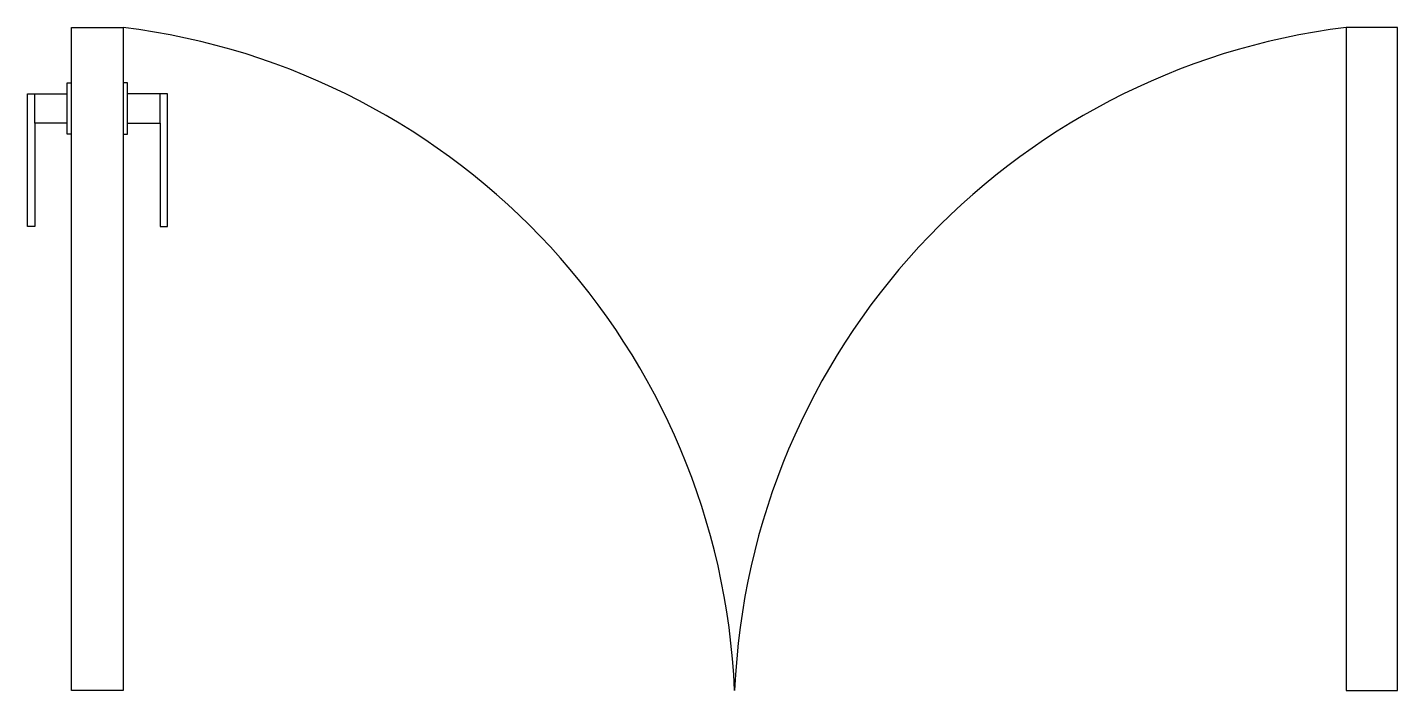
# Model space of a CAD drawing. Header units: millimetres. Extents: x -2.793 to -1.863, y 11.616 to 12.066.
import ezdxf

# ---------------------------------------------------------------- set-up
doc = ezdxf.new("R2010")
doc.units = ezdxf.units.MM
doc.header["$LTSCALE"] = 10
doc.layers.add('PORTAS', color=2, linetype='Continuous')
doc.layers.add('Portas_maçanetas', color=1, linetype='Continuous')

# ---------------------------------------------------------------- blocks, each defined once
blk = doc.blocks.new('maçaneta_01')
at = {"layer": 'Portas_maçanetas', "color": 1}
for points in [[(0, -0.0725), (-0.003, -0.0725), (-0.003, -0.065), (-0.025, -0.065), (-0.025, -0.135), (-0.03, -0.135), (-0.03, -0.045), (-0.003, -0.045), (-0.003, -0.0375), (0, -0.0375)], [(-0.025, -0.065), (-0.025, -0.045)], [(-0.003, -0.065), (-0.003, -0.045)], [(0.035, -0.0725), (0.038, -0.0725), (0.038, -0.065), (0.06, -0.065), (0.06, -0.135), (0.065, -0.135), (0.065, -0.045), (0.038, -0.045), (0.038, -0.0375), (0.035, -0.0375)], [(0.038, -0.065), (0.038, -0.045)], [(0.06, -0.065), (0.06, -0.045)]]:
    blk.add_lwpolyline(points, dxfattribs=at)

msp = doc.modelspace()

# ---------------------------------------------------------------- linework, layer by layer
at = {"layer": 'PORTAS'}
for points in [[(-2.7634, 12.06634), (-2.7284, 12.06634), (-2.7284, 11.61634), (-2.7634, 11.61634)], [(-1.86339, 12.06634), (-1.89839, 12.06634), (-1.89839, 11.61634), (-1.86339, 11.61634)]]:
    msp.add_lwpolyline(points, close=True, dxfattribs=at)
at = {"layer": 'PORTAS', "color": 1}
for centre, start, end in [((-2.78671, 11.5962), 2.4361, 82.92979), ((-1.84008, 11.5962), 97.07021, 177.5639)]:
    msp.add_arc(centre, 0.47374, start, end, dxfattribs=at)

# ---------------------------------------------------------------- block references
at = {"layer": 'Portas_maçanetas'}
msp.add_blockref('maçaneta_01', (-2.7634, 12.06634), dxfattribs=at)

doc.saveas('drawing.dxf')
